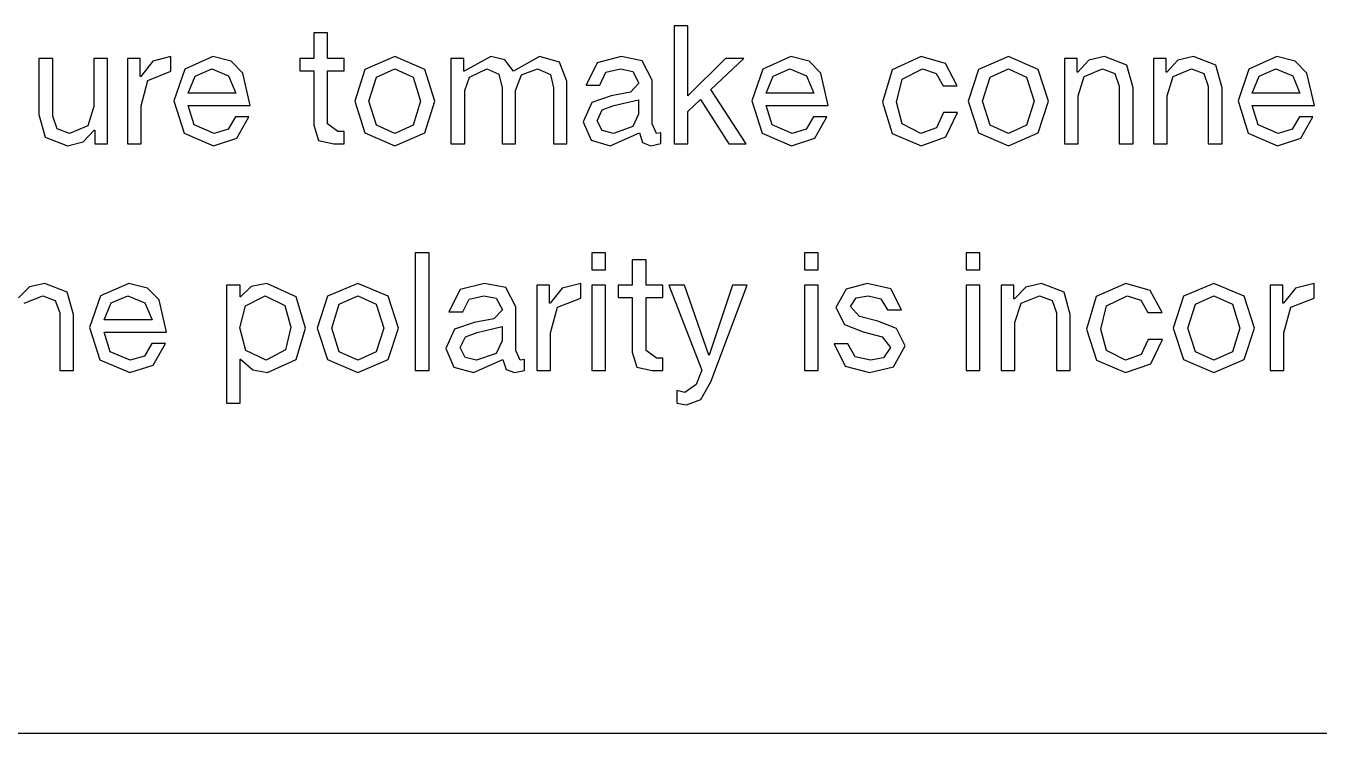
# Model space of a CAD drawing. Extents: x -212 to 220, y 7 to 294.
# Drawn here: x 152.62 to 174.75, y 164.09 to 176.19 of the extents above; entities that cross this region are included whole.
import ezdxf

# ---------------------------------------------------------------- set-up
doc = ezdxf.new("R2010")
doc.units = 0

msp = doc.modelspace()

# ---------------------------------------------------------------- linework, layer by layer
at = {"layer": '1'}
for p, q in [((163.945333, 176.190039), (163.713824, 176.190039)), ((163.713824, 176.190039), (163.713824, 174.172594)), ((163.945333, 174.995282), (163.945333, 176.190039)), ((157.781382, 176.07015), (157.549872, 176.07015)), ((157.549872, 176.07015), (157.549872, 175.631934)), ((157.781382, 175.631934), (157.781382, 176.07015)), ((153.078837, 175.631934), (152.843193, 175.631934)), ((152.843193, 175.631934), (152.843193, 174.672821)), ((153.078837, 174.643882), (153.078837, 175.631934)), ((154.017279, 175.631934), (153.781635, 175.631934)), ((153.781635, 175.631934), (153.781635, 174.809247)), ((154.01728, 174.172594), (154.017279, 175.631934)), ((154.576416, 175.631934), (154.357309, 175.631934)), ((154.357309, 175.631934), (154.357309, 174.172594)), ((154.576416, 175.32601), (154.576416, 175.631934)), ((154.791907, 175.585426), (154.584685, 175.32601)), ((155.101448, 175.665007), (154.791907, 175.585426)), ((155.101448, 175.412827), (155.101448, 175.665007)), ((155.818715, 175.665007), (155.340193, 175.449517)), ((156.131616, 175.584521), (155.818715, 175.665007)), ((156.331345, 175.380787), (156.131616, 175.584521)), ((157.549872, 175.631934), (157.310094, 175.631934)), ((157.310094, 175.631934), (157.310094, 175.421095)), ((158.066635, 175.631934), (157.781382, 175.631934)), ((158.066635, 175.421095), (158.066635, 175.631934)), ((158.93273, 175.665007), (158.420618, 175.443832)), ((159.444842, 175.443832), (158.93273, 175.665007)), ((160.111983, 175.631934), (159.892876, 175.631934)), ((159.892876, 175.631934), (159.892876, 174.172594)), ((160.111983, 175.416961), (160.111983, 175.631934)), ((160.575004, 175.665007), (160.120252, 175.416961)), ((160.812715, 175.607647), (160.575004, 175.665007)), ((160.96361, 175.416961), (160.812715, 175.607647)), ((161.405959, 175.665007), (160.96361, 175.416961)), ((161.748573, 175.567339), (161.405959, 175.665007)), ((161.877247, 175.243328), (161.748573, 175.567339)), ((162.393493, 175.55752), (162.20694, 175.177182)), ((162.806386, 175.665007), (162.393493, 175.55752)), ((163.167088, 175.593177), (162.806386, 175.665007)), ((163.335551, 175.263999), (163.167088, 175.593177)), ((164.590252, 175.631934), (163.945333, 174.995282)), ((164.342208, 175.102768), (164.904446, 175.631934)), ((164.904446, 175.631934), (164.590252, 175.631934)), ((165.709564, 175.665007), (165.23104, 175.449517)), ((166.022465, 175.584521), (165.709564, 175.665007)), ((166.222197, 175.380787), (166.022465, 175.584521)), ((167.940946, 175.665007), (167.440719, 175.438665)), ((168.355397, 175.545118), (167.940946, 175.665007)), ((168.552795, 175.16478), (168.355397, 175.545118)), ((169.431291, 175.665007), (168.91918, 175.443832)), ((169.943402, 175.443832), (169.431291, 175.665007)), ((170.391451, 175.631934), (170.391437, 174.172594)), ((170.610557, 175.631934), (170.391451, 175.631934)), ((170.610557, 175.400424), (170.610557, 175.631934)), ((170.807947, 175.600929), (170.618812, 175.400424)), ((171.077698, 175.665007), (170.807947, 175.600929)), ((171.461138, 175.516179), (171.077698, 175.665007)), ((171.565525, 175.131707), (171.461138, 175.516179)), ((171.912802, 175.631934), (171.912788, 174.172594)), ((172.131908, 175.631934), (171.912802, 175.631934)), ((172.131908, 175.400424), (172.131908, 175.631934)), ((172.329298, 175.600929), (172.140163, 175.400424)), ((172.599049, 175.665007), (172.329298, 175.600929)), ((172.982488, 175.516179), (172.599049, 175.665007)), ((173.086876, 175.131707), (172.982488, 175.516179)), ((174.026349, 175.665007), (173.547826, 175.449517)), ((174.339247, 175.584521), (174.026349, 175.665007)), ((174.538971, 175.380787), (174.339247, 175.584521)), ((154.584685, 175.32601), (154.576416, 175.32601)), ((154.707675, 175.256764), (155.101448, 175.412827)), ((155.340193, 175.449517), (155.153125, 174.908465)), ((155.397037, 175.040757), (155.514341, 175.331178)), ((155.514341, 175.331178), (155.802179, 175.454168)), ((155.802179, 175.454168), (156.088982, 175.334279)), ((156.088982, 175.334279), (156.211456, 175.040757)), ((156.459502, 174.829917), (156.331345, 175.380787)), ((157.310094, 175.421095), (157.549872, 175.421095)), ((157.549872, 175.421095), (157.549872, 174.49092)), ((157.781382, 174.515725), (157.781382, 175.421095)), ((157.781382, 175.421095), (158.066635, 175.421095)), ((158.420618, 175.443832), (158.246469, 174.900197)), ((158.490381, 174.900197), (158.620088, 175.310507)), ((158.620088, 175.310507), (158.93273, 175.454168)), ((158.93273, 175.454168), (159.245372, 175.310507)), ((159.245372, 175.310507), (159.37508, 174.900197)), ((159.618992, 174.900197), (159.444842, 175.443832)), ((160.120252, 175.416961), (160.111983, 175.416961)), ((160.12852, 175.082098), (160.212753, 175.309991)), ((160.212753, 175.309991), (160.504724, 175.454168)), ((160.504724, 175.454168), (160.71453, 175.362701)), ((160.71453, 175.362701), (160.769306, 175.131707)), ((161.000816, 175.082098), (161.103136, 175.353399)), ((161.103136, 175.353399), (161.372886, 175.454168)), ((161.372886, 175.454168), (161.594577, 175.3596)), ((161.594577, 175.3596), (161.645737, 175.131707)), ((162.43845, 175.177182), (162.546461, 175.39629)), ((162.546461, 175.39629), (162.793986, 175.454168)), ((162.793986, 175.454168), (163.00534, 175.411276)), ((163.00534, 175.411276), (163.108176, 175.210255)), ((163.335551, 174.515725), (163.335551, 175.263999)), ((165.23104, 175.449517), (165.043973, 174.908465)), ((165.287883, 175.040757), (165.405191, 175.331178)), ((165.405191, 175.331178), (165.693026, 175.454168)), ((165.693026, 175.454168), (165.97983, 175.334279)), ((165.97983, 175.334279), (166.102304, 175.040757)), ((166.350348, 174.829917), (166.222197, 175.380787)), ((167.440719, 175.438665), (167.275354, 174.883661)), ((167.519268, 174.883661), (167.614869, 175.280535)), ((167.614869, 175.280535), (167.961615, 175.454168)), ((167.961615, 175.454168), (168.194677, 175.377687)), ((168.194677, 175.377687), (168.313016, 175.16478)), ((168.91918, 175.443832), (168.74503, 174.900197)), ((168.98894, 174.900197), (169.118648, 175.310507)), ((169.118648, 175.310507), (169.431291, 175.454168)), ((169.431291, 175.454168), (169.743934, 175.310507)), ((169.743934, 175.310507), (169.873642, 174.900197)), ((170.117552, 174.900197), (169.943402, 175.443832)), ((170.618812, 175.400424), (170.610557, 175.400424)), ((170.627082, 174.995282), (170.730434, 175.323943)), ((170.730434, 175.323943), (171.044625, 175.454168)), ((171.044625, 175.454168), (171.253916, 175.374069)), ((171.253916, 175.374069), (171.32988, 175.160646)), ((172.140163, 175.400424), (172.131908, 175.400424)), ((172.148432, 174.995282), (172.251785, 175.323943)), ((172.251785, 175.323943), (172.565976, 175.454168)), ((172.565976, 175.454168), (172.775266, 175.374069)), ((172.775266, 175.374069), (172.851231, 175.160646)), ((173.547826, 175.449517), (173.360758, 174.908465)), ((173.604671, 175.040757), (173.72198, 175.331178)), ((173.72198, 175.331178), (174.009814, 175.454168)), ((174.009814, 175.454168), (174.296618, 175.334279)), ((174.296618, 175.334279), (174.419089, 175.040757)), ((174.667137, 174.829917), (174.538971, 175.380787)), ((154.592953, 174.821649), (154.707675, 175.256764)), ((156.211456, 175.040757), (155.397037, 175.040757)), ((160.12852, 174.172594), (160.12852, 175.082098)), ((160.769306, 175.131707), (160.769306, 174.172594)), ((161.000816, 174.172594), (161.000816, 175.082098)), ((161.645737, 175.131707), (161.645737, 174.172594)), ((161.877247, 174.172594), (161.877247, 175.243328)), ((162.20694, 175.177182), (162.43845, 175.177182)), ((162.966584, 175.05626), (162.632756, 174.995282)), ((163.108176, 175.210255), (162.966584, 175.05626)), ((164.945788, 174.172594), (164.342208, 175.102768)), ((166.102304, 175.040757), (165.287883, 175.040757)), ((168.313016, 175.16478), (168.552795, 175.16478)), ((171.32988, 175.160646), (171.32988, 174.172594)), ((171.565525, 174.172594), (171.565525, 175.131707)), ((172.851231, 175.160646), (172.851231, 174.172594)), ((173.086876, 174.172594), (173.086876, 175.131707)), ((174.419089, 175.040757), (173.604671, 175.040757)), ((154.592953, 174.172594), (154.592953, 174.821649)), ((155.153125, 174.908465), (155.327791, 174.356562)), ((155.498839, 174.495571), (155.397037, 174.829917)), ((155.397037, 174.829917), (156.459502, 174.829917)), ((158.246469, 174.900197), (158.420618, 174.360179)), ((158.246469, 174.900197), (158.246469, 174.900197)), ((158.620088, 174.493504), (158.490381, 174.900197)), ((158.490381, 174.900197), (158.490381, 174.900197)), ((159.37508, 174.900197), (159.245372, 174.493504)), ((159.444842, 174.360179), (159.618992, 174.900197)), ((162.30151, 174.87901), (162.153198, 174.548798)), ((162.632756, 174.995282), (162.30151, 174.87901)), ((162.482377, 174.752919), (162.682364, 174.825783)), ((162.682364, 174.825783), (163.104041, 174.925002)), ((163.104041, 174.925002), (163.104041, 174.681089)), ((163.945333, 174.726564), (164.16444, 174.93327)), ((164.16444, 174.93327), (164.648132, 174.172594)), ((165.043973, 174.908465), (165.218631, 174.356562)), ((165.389686, 174.495571), (165.287883, 174.829917)), ((165.287883, 174.829917), (166.350348, 174.829917)), ((167.275354, 174.883661), (167.443302, 174.34881)), ((167.615902, 174.516242), (167.519268, 174.883661)), ((168.74503, 174.900197), (168.91918, 174.360179)), ((168.74503, 174.900197), (168.74503, 174.900197)), ((169.118648, 174.493504), (168.98894, 174.900197)), ((168.98894, 174.900197), (168.98894, 174.900197)), ((169.873642, 174.900197), (169.743934, 174.493504)), ((169.943402, 174.360179), (170.117552, 174.900197)), ((170.627082, 174.172594), (170.627082, 174.995282)), ((172.148432, 174.172594), (172.148432, 174.995282)), ((173.360758, 174.908465), (173.535429, 174.356562)), ((173.706473, 174.495571), (173.604671, 174.829917)), ((173.604671, 174.829917), (174.667137, 174.829917)), ((152.843193, 174.672821), (152.947579, 174.288349)), ((153.154801, 174.430459), (153.078837, 174.643882)), ((153.781635, 174.809247), (153.678282, 174.480585)), ((156.207321, 174.635614), (156.079164, 174.421674)), ((156.434697, 174.635614), (156.207321, 174.635614)), ((156.229025, 174.266645), (156.434697, 174.635614)), ((162.397112, 174.565334), (162.482377, 174.752919)), ((163.104041, 174.681089), (163.00379, 174.466116)), ((163.945333, 174.172594), (163.945333, 174.726564)), ((166.098169, 174.635614), (165.970011, 174.421674)), ((166.325545, 174.635614), (166.098169, 174.635614)), ((166.119873, 174.266645), (166.325545, 174.635614)), ((168.321285, 174.705894), (168.201399, 174.445962)), ((168.561061, 174.705894), (168.321285, 174.705894)), ((168.362107, 174.289382), (168.561061, 174.705894)), ((174.414954, 174.635614), (174.286799, 174.421674)), ((174.642329, 174.635614), (174.414954, 174.635614)), ((174.436659, 174.266645), (174.642329, 174.635614)), ((153.36409, 174.35036), (153.154801, 174.430459)), ((153.678282, 174.480585), (153.36409, 174.35036)), ((153.600768, 174.2036), (153.789903, 174.404104)), ((153.789903, 174.404104), (153.798172, 174.404104)), ((153.798172, 174.404104), (153.798172, 174.172594)), ((155.839386, 174.35036), (155.498839, 174.495571)), ((156.079164, 174.421674), (155.839386, 174.35036)), ((157.549872, 174.49092), (157.627903, 174.230988)), ((157.959148, 174.383433), (157.781382, 174.515725)), ((158.066635, 174.383433), (157.959148, 174.383433)), ((158.066635, 174.172594), (158.066635, 174.383433)), ((158.93273, 174.35036), (158.620088, 174.493504)), ((159.245372, 174.493504), (158.93273, 174.35036)), ((162.153198, 174.548798), (162.290658, 174.234089)), ((162.481344, 174.398936), (162.397112, 174.565334)), ((162.674094, 174.35036), (162.481344, 174.398936)), ((163.00379, 174.466116), (162.674094, 174.35036)), ((163.409966, 174.35036), (163.335551, 174.515725)), ((165.730233, 174.35036), (165.389686, 174.495571)), ((165.970011, 174.421674), (165.730233, 174.35036)), ((167.932677, 174.35036), (167.615902, 174.516242)), ((168.201399, 174.445962), (167.932677, 174.35036)), ((169.431291, 174.35036), (169.118648, 174.493504)), ((169.743934, 174.493504), (169.431291, 174.35036)), ((174.047018, 174.35036), (173.706473, 174.495571)), ((174.286799, 174.421674), (174.047018, 174.35036)), ((152.947579, 174.288349), (153.331017, 174.139521)), ((153.331017, 174.139521), (153.600768, 174.2036)), ((153.798172, 174.172594), (154.01728, 174.172594)), ((154.357309, 174.172594), (154.592953, 174.172594)), ((155.327791, 174.356562), (155.831118, 174.139521)), ((155.831118, 174.139521), (156.229025, 174.266645)), ((157.627903, 174.230988), (157.888869, 174.172594)), ((157.888869, 174.172594), (158.066635, 174.172594)), ((158.420618, 174.360179), (158.93273, 174.139521)), ((158.93273, 174.139521), (159.444842, 174.360179)), ((159.892876, 174.172594), (160.12852, 174.172594)), ((160.769306, 174.172594), (161.000816, 174.172594)), ((161.645737, 174.172594), (161.877247, 174.172594)), ((162.290658, 174.234089), (162.620352, 174.139521)), ((162.620352, 174.139521), (163.12058, 174.362763)), ((163.12058, 174.362763), (163.172773, 174.192231)), ((163.172773, 174.192231), (163.314882, 174.139521)), ((163.314882, 174.139521), (163.484381, 174.176728)), ((163.484381, 174.362763), (163.409966, 174.35036)), ((163.484381, 174.176728), (163.484381, 174.362763)), ((163.713824, 174.172594), (163.945333, 174.172594)), ((164.648132, 174.172594), (164.945788, 174.172594)), ((165.218631, 174.356562), (165.721964, 174.139521)), ((165.721964, 174.139521), (166.119873, 174.266645)), ((167.443302, 174.34881), (167.936811, 174.139521)), ((167.936811, 174.139521), (168.362107, 174.289382)), ((168.91918, 174.360179), (169.431291, 174.139521)), ((169.431291, 174.139521), (169.943402, 174.360179)), ((170.391437, 174.172594), (170.627082, 174.172594)), ((171.32988, 174.172594), (171.565525, 174.172594)), ((171.912788, 174.172594), (172.148432, 174.172594)), ((172.851231, 174.172594), (173.086876, 174.172594)), ((173.535429, 174.356562), (174.038753, 174.139521)), ((174.038753, 174.139521), (174.436659, 174.266645)), ((159.51874, 172.309723), (159.283096, 172.309723)), ((159.283096, 172.309723), (159.283096, 170.292283)), ((159.51874, 170.292283), (159.51874, 172.309723)), ((162.539736, 172.309723), (162.304095, 172.309723)), ((162.304095, 172.309723), (162.304095, 172.016202)), ((162.539736, 172.016202), (162.539736, 172.309723)), ((163.232198, 172.189834), (162.996558, 172.189834)), ((162.996558, 172.189834), (162.996558, 171.75162)), ((163.232198, 171.75162), (163.232198, 172.189834)), ((166.176715, 172.309723), (165.941074, 172.309723)), ((165.941074, 172.309723), (165.941074, 172.016202)), ((166.176715, 172.016202), (166.176715, 172.309723)), ((168.942434, 172.309723), (168.70679, 172.309723)), ((168.70679, 172.309723), (168.70679, 172.016202)), ((168.942434, 172.016202), (168.942434, 172.309723)), ((162.304095, 172.016202), (162.539736, 172.016202)), ((165.941074, 172.016202), (166.176715, 172.016202)), ((168.70679, 172.016202), (168.942434, 172.016202)), ((152.682996, 171.727332), (152.491794, 171.536647)), ((152.942412, 171.784693), (152.682996, 171.727332)), ((153.329467, 171.635865), (152.942412, 171.784693)), ((154.384181, 171.784693), (153.899974, 171.569203)), ((154.700052, 171.704207), (154.384181, 171.784693)), ((156.286903, 171.75162), (156.051259, 171.75162)), ((156.051259, 171.75162), (156.051259, 169.734179)), ((156.286903, 171.553183), (156.286903, 171.75162)), ((156.475006, 171.729399), (156.291038, 171.553183)), ((156.745789, 171.784693), (156.475006, 171.729399)), ((157.242399, 171.555767), (156.745789, 171.784693)), ((158.299179, 171.784693), (157.781382, 171.563518)), ((158.816975, 171.563518), (158.299179, 171.784693)), ((160.467517, 171.784693), (160.05049, 171.677206)), ((160.832352, 171.712863), (160.467517, 171.784693)), ((161.362565, 171.75162), (161.362551, 170.292283)), ((161.581671, 171.75162), (161.362565, 171.75162)), ((161.581671, 171.445697), (161.581671, 171.75162)), ((162.114957, 171.784693), (161.798182, 171.705111)), ((162.114957, 171.532513), (162.114957, 171.784693)), ((162.539736, 171.75162), (162.304095, 171.75162)), ((162.304095, 171.75162), (162.304095, 170.292283)), ((162.539736, 170.292283), (162.539736, 171.75162)), ((162.996558, 171.75162), (162.752644, 171.75162)), ((162.752644, 171.75162), (162.752644, 171.540781)), ((163.517454, 171.75162), (163.232198, 171.75162)), ((163.517454, 171.540781), (163.517454, 171.75162)), ((163.888498, 171.75162), (163.61978, 171.75162)), ((163.61978, 171.75162), (164.186153, 170.300551)), ((164.306041, 170.556865), (163.888498, 171.75162)), ((164.711177, 171.75162), (164.310169, 170.556865)), ((164.339114, 170.09798), (164.959222, 171.75162)), ((164.959222, 171.75162), (164.711177, 171.75162)), ((166.176715, 171.75162), (165.941074, 171.75162)), ((165.941074, 171.75162), (165.941074, 170.292283)), ((166.176715, 170.292283), (166.176715, 171.75162)), ((167.013873, 171.784693), (166.654206, 171.688058)), ((167.417464, 171.690642), (167.013873, 171.784693)), ((168.942434, 171.75162), (168.70679, 171.75162)), ((168.70679, 171.75162), (168.70679, 170.292283)), ((168.942434, 170.292283), (168.942434, 171.75162)), ((169.308317, 171.75162), (169.308303, 170.292283)), ((169.527423, 171.75162), (169.308317, 171.75162)), ((169.527423, 171.52011), (169.527423, 171.75162)), ((169.72843, 171.720614), (169.535678, 171.52011)), ((169.998698, 171.784693), (169.72843, 171.720614)), ((170.385754, 171.635865), (169.998698, 171.784693)), ((171.441499, 171.784693), (170.93559, 171.558351)), ((171.860078, 171.664804), (171.441499, 171.784693)), ((172.947349, 171.784693), (172.429551, 171.563518)), ((173.465145, 171.563518), (172.947349, 171.784693)), ((173.91061, 171.75162), (173.910596, 170.292283)), ((174.129716, 171.75162), (173.91061, 171.75162)), ((174.129716, 171.445697), (174.129716, 171.75162)), ((174.663002, 171.784693), (174.346226, 171.705111)), ((174.663002, 171.532513), (174.663002, 171.784693)), ((152.591529, 171.443629), (152.909339, 171.573854)), ((152.909339, 171.573854), (153.122245, 171.493755)), ((153.43437, 171.251394), (153.329467, 171.635865)), ((153.899974, 171.569203), (153.710322, 171.028152)), ((154.07774, 171.450864), (154.367644, 171.573854)), ((154.367644, 171.573854), (154.658065, 171.453965)), ((154.901978, 171.500473), (154.700052, 171.704207)), ((155.029101, 170.949605), (154.901978, 171.500473)), ((156.291038, 171.553183), (156.286903, 171.553183)), ((156.377853, 171.401255), (156.712716, 171.573854)), ((156.712716, 171.573854), (157.048612, 171.407456)), ((157.407246, 171.019884), (157.242399, 171.555767)), ((157.781382, 171.563518), (157.604649, 171.019884)), ((157.98292, 171.430194), (158.299179, 171.573854)), ((158.299179, 171.573854), (158.615438, 171.430194)), ((158.993708, 171.019884), (158.816975, 171.563518)), ((160.05049, 171.677206), (159.859802, 171.296869)), ((160.095447, 171.296869), (160.203974, 171.515976)), ((160.203974, 171.515976), (160.455113, 171.573854)), ((160.455113, 171.573854), (160.670089, 171.530962)), ((160.670089, 171.530962), (160.773442, 171.329942)), ((161.004951, 171.383685), (160.832352, 171.712863)), ((161.798182, 171.705111), (161.589926, 171.445697)), ((161.71395, 171.37645), (162.114957, 171.532513)), ((162.752644, 171.540781), (162.996558, 171.540781)), ((162.996558, 171.540781), (162.996558, 170.610608)), ((163.232198, 170.635413), (163.232198, 171.540781)), ((163.232198, 171.540781), (163.517454, 171.540781)), ((166.654206, 171.688058), (166.480573, 171.371283)), ((166.728621, 171.387819), (166.828873, 171.536647)), ((166.828873, 171.536647), (167.034545, 171.573854)), ((167.034545, 171.573854), (167.251068, 171.521661)), ((167.251068, 171.521661), (167.365274, 171.329942)), ((167.600915, 171.329942), (167.417464, 171.690642)), ((169.535678, 171.52011), (169.527423, 171.52011)), ((169.647816, 171.443629), (169.965625, 171.573854)), ((169.965625, 171.573854), (170.17853, 171.493755)), ((170.490656, 171.251394), (170.385754, 171.635865)), ((170.93559, 171.558351), (170.767642, 171.003348)), ((171.111805, 171.400221), (171.462172, 171.573854)), ((171.462172, 171.573854), (171.698849, 171.497373)), ((171.698849, 171.497373), (171.817704, 171.284467)), ((172.061618, 171.284467), (171.860078, 171.664804)), ((172.429551, 171.563518), (172.252819, 171.019884)), ((172.631088, 171.430194), (172.947349, 171.573854)), ((172.947349, 171.573854), (173.263607, 171.430194)), ((173.641879, 171.019884), (173.465145, 171.563518)), ((174.346226, 171.705111), (174.137971, 171.445697)), ((174.261992, 171.37645), (174.663002, 171.532513)), ((153.122245, 171.493755), (153.198726, 171.280333)), ((153.198726, 171.280333), (153.198726, 170.292283)), ((153.958368, 171.160444), (154.07774, 171.450864)), ((154.658065, 171.453965), (154.781055, 171.160444)), ((156.278635, 171.024018), (156.377853, 171.401255)), ((157.048612, 171.407456), (157.155065, 171.036421)), ((157.852695, 171.019884), (157.98292, 171.430194)), ((158.615438, 171.430194), (158.745662, 171.019884)), ((159.859802, 171.296869), (160.095447, 171.296869)), ((160.773442, 171.329942), (160.629265, 171.175947)), ((161.004951, 170.635413), (161.004951, 171.383685)), ((161.589926, 171.445697), (161.581671, 171.445697)), ((161.598195, 170.941336), (161.71395, 171.37645)), ((166.480573, 171.371283), (166.627334, 171.079312)), ((166.881582, 171.216771), (166.728621, 171.387819)), ((167.365274, 171.329942), (167.600915, 171.329942)), ((169.543947, 171.114969), (169.647816, 171.443629)), ((170.17853, 171.493755), (170.255011, 171.280333)), ((170.255011, 171.280333), (170.255011, 170.292283)), ((171.015687, 171.003348), (171.111805, 171.400221)), ((171.817704, 171.284467), (172.061618, 171.284467)), ((172.500864, 171.019884), (172.631088, 171.430194)), ((173.263607, 171.430194), (173.393831, 171.019884)), ((174.137971, 171.445697), (174.129716, 171.445697)), ((174.146237, 170.941336), (174.261992, 171.37645)), ((153.43437, 170.292283), (153.43437, 171.251394)), ((154.781055, 171.160444), (153.958368, 171.160444)), ((160.289749, 171.114969), (159.956438, 170.998697)), ((160.629265, 171.175947), (160.289749, 171.114969)), ((166.627334, 171.079312), (166.947727, 170.957873)), ((167.195775, 171.135639), (166.881582, 171.216771)), ((167.517719, 171.012133), (167.195775, 171.135639)), ((169.543947, 170.292283), (169.543947, 171.114969)), ((170.490656, 170.292283), (170.490656, 171.251394)), ((153.710322, 171.028152), (153.887572, 170.47625)), ((154.060687, 170.615259), (153.958368, 170.949605)), ((153.958368, 170.949605), (155.029101, 170.949605)), ((156.381471, 170.638514), (156.278635, 171.024018)), ((157.155065, 171.036421), (157.061531, 170.646265)), ((157.155065, 171.036421), (157.155065, 171.036421)), ((157.243432, 170.484518), (157.407246, 171.019884)), ((157.604649, 171.019884), (157.781382, 170.479868)), ((157.604649, 171.019884), (157.604649, 171.019884)), ((157.98292, 170.613192), (157.852695, 171.019884)), ((157.852695, 171.019884), (157.852695, 171.019884)), ((158.745662, 171.019884), (158.615438, 170.613192)), ((158.816975, 170.479868), (158.993708, 171.019884)), ((159.956438, 170.998697), (159.80606, 170.668486)), ((160.054108, 170.685022), (160.139891, 170.872607)), ((160.139891, 170.872607), (160.343495, 170.94547)), ((160.343495, 170.94547), (160.769307, 171.044689)), ((160.769307, 171.044689), (160.769307, 170.800777)), ((161.598195, 170.292283), (161.598195, 170.941336)), ((166.947727, 170.957873), (167.269671, 170.873124)), ((167.269671, 170.873124), (167.414881, 170.689156)), ((167.662929, 170.718095), (167.517719, 171.012133)), ((170.767642, 171.003348), (170.938174, 170.468499)), ((171.112839, 170.63593), (171.015687, 171.003348)), ((172.252819, 171.019884), (172.429551, 170.479868)), ((172.252819, 171.019884), (172.252819, 171.019884)), ((172.631088, 170.613192), (172.500864, 171.019884)), ((172.500864, 171.019884), (172.500864, 171.019884)), ((173.393831, 171.019884), (173.263607, 170.613192)), ((173.465145, 170.479868), (173.641879, 171.019884)), ((174.146237, 170.292283), (174.146237, 170.941336)), ((154.404852, 170.470049), (154.060687, 170.615259)), ((154.776921, 170.755302), (154.648247, 170.541362)), ((155.008431, 170.755302), (154.776921, 170.755302)), ((154.798625, 170.386334), (155.008431, 170.755302)), ((156.729252, 170.470049), (156.381471, 170.638514)), ((157.061531, 170.646265), (156.729252, 170.470049)), ((158.299179, 170.470049), (157.98292, 170.613192)), ((158.615438, 170.613192), (158.299179, 170.470049)), ((159.80606, 170.668486), (159.945587, 170.353778)), ((160.13834, 170.518625), (160.054108, 170.685022)), ((160.769307, 170.800777), (160.666471, 170.585804)), ((161.079366, 170.470049), (161.004951, 170.635413)), ((163.409966, 170.503122), (163.232198, 170.635413)), ((166.451634, 170.751168), (166.638709, 170.370314)), ((166.687279, 170.751168), (166.451634, 170.751168)), ((166.809752, 170.529993), (166.687279, 170.751168)), ((167.414881, 170.689156), (167.297576, 170.50984)), ((167.467592, 170.358428), (167.662929, 170.718095)), ((171.433234, 170.470049), (171.112839, 170.63593)), ((171.825973, 170.825582), (171.704021, 170.56565)), ((172.069883, 170.825582), (171.825973, 170.825582)), ((171.868347, 170.409071), (172.069883, 170.825582)), ((172.947349, 170.470049), (172.631088, 170.613192)), ((173.263607, 170.613192), (172.947349, 170.470049)), ((153.887572, 170.47625), (154.396583, 170.25921)), ((154.648247, 170.541362), (154.404852, 170.470049)), ((156.286903, 169.734179), (156.286903, 170.486585)), ((156.286903, 170.486585), (156.291038, 170.486585)), ((156.291038, 170.486585), (156.505494, 170.307786)), ((156.754057, 170.25921), (157.243432, 170.484518)), ((157.781382, 170.479868), (158.299179, 170.25921)), ((158.299179, 170.25921), (158.816975, 170.479868)), ((160.331091, 170.470049), (160.13834, 170.518625)), ((160.277349, 170.25921), (160.781711, 170.482451)), ((160.666471, 170.585804), (160.331091, 170.470049)), ((160.781711, 170.482451), (160.83597, 170.31192)), ((161.149643, 170.482451), (161.079366, 170.470049)), ((161.149643, 170.296417), (161.149643, 170.482451)), ((162.996558, 170.610608), (163.074588, 170.350677)), ((163.517454, 170.503122), (163.409966, 170.503122)), ((163.517454, 170.292283), (163.517454, 170.503122)), ((164.310169, 170.556865), (164.306041, 170.556865)), ((167.071749, 170.470049), (166.809752, 170.529993)), ((167.297576, 170.50984), (167.071749, 170.470049)), ((170.938174, 170.468499), (171.437365, 170.25921)), ((171.704021, 170.56565), (171.433234, 170.470049)), ((171.437365, 170.25921), (171.868347, 170.409071)), ((172.429551, 170.479868), (172.947349, 170.25921)), ((172.947349, 170.25921), (173.465145, 170.479868)), ((153.198726, 170.292283), (153.43437, 170.292283)), ((154.396583, 170.25921), (154.798625, 170.386334)), ((156.505494, 170.307786), (156.754057, 170.25921)), ((159.283096, 170.292283), (159.51874, 170.292283)), ((159.945587, 170.353778), (160.277349, 170.25921)), ((160.83597, 170.31192), (160.980148, 170.25921)), ((160.980148, 170.25921), (161.149643, 170.296417)), ((161.362551, 170.292283), (161.598195, 170.292283)), ((162.304095, 170.292283), (162.539736, 170.292283)), ((163.074588, 170.350677), (163.335552, 170.292283)), ((163.335552, 170.292283), (163.517454, 170.292283)), ((164.186153, 170.300551), (164.091069, 170.052505)), ((165.941074, 170.292283), (166.176715, 170.292283)), ((166.638709, 170.370314), (167.055215, 170.25921)), ((167.055215, 170.25921), (167.467592, 170.358428)), ((168.70679, 170.292283), (168.942434, 170.292283)), ((169.308303, 170.292283), (169.543947, 170.292283)), ((170.255011, 170.292283), (170.490656, 170.292283)), ((173.910596, 170.292283), (174.146237, 170.292283)), ((163.896763, 169.920214), (163.760341, 169.953287)), ((163.760341, 169.953287), (163.760341, 169.734179)), ((164.091069, 170.052505), (163.896763, 169.920214)), ((164.169098, 169.796708), (164.339114, 170.09798)), ((156.051259, 169.734179), (156.286903, 169.734179)), ((163.760341, 169.734179), (163.921571, 169.709375)), ((163.921571, 169.709375), (164.169098, 169.796708)), ((18.105927, 164.090694), (191.919155, 164.090694))]:
    msp.add_line(p, q, dxfattribs=at)

doc.saveas('drawing.dxf')
